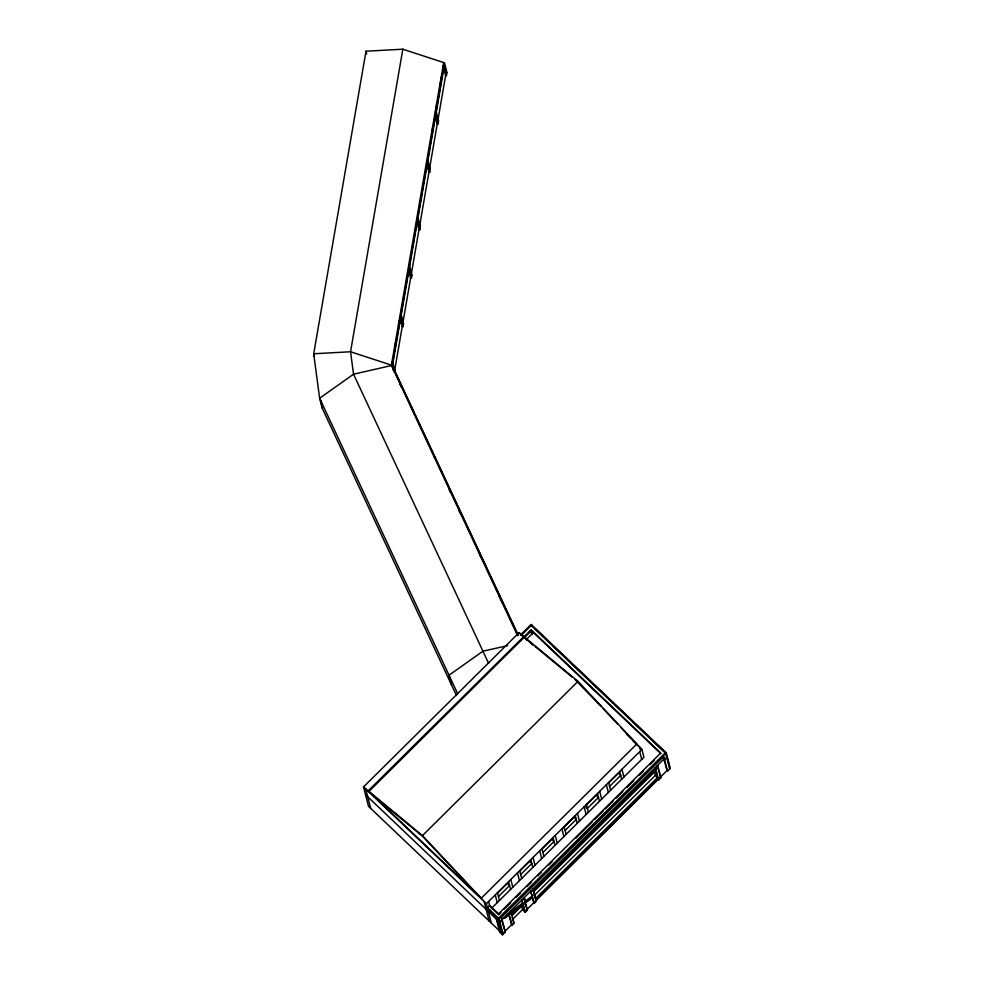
<?xml version="1.0" encoding="UTF-8"?>
<svg xmlns="http://www.w3.org/2000/svg" width="984" height="984" viewBox="0 0 984 984"><rect width="100%" height="100%" fill="white"/><g stroke="black" fill="none" stroke-linecap="round" stroke-linejoin="round"><path stroke-width="1.48" d="M392.112 363.01L392.887 363.121L444.128 66.617L443.353 66.506L445.641 75.424L446.416 75.547L446.945 72.521L444.448 62.816L402.837 49.2L365.999 51.217L313.712 353.773L319.615 398.237L322.112 407.929L456.502 695.59M402.837 49.2L350.55 351.755L353.539 374.203L488.605 663.327M394.978 346.368L395.507 343.342M398.901 323.674L399.43 320.649M402.825 300.981L403.354 297.955M432.37 130.036L432.886 127.01M436.293 107.354L436.81 104.329M440.217 84.661L440.734 81.635M441.262 78.609L441.779 75.584M393.588 370.919L392.161 365.372L444.448 62.816M402.235 326.553L403.022 326.663L400.722 317.746L399.947 317.623L402.235 326.553L394.399 371.94L395.174 372.05L392.69 362.346L391.903 362.235M403.022 322.014L418.975 229.727L417.068 222.298M419.762 225.188L428.913 172.249L426.613 163.319L427.388 163.442L429.688 172.36L428.913 172.249M445.641 75.424L429.43 169.223L430.205 169.334L429.688 172.36M403.022 326.663L403.538 323.638L401.251 314.72M408.692 270.711L410.611 278.14L411.386 278.251L411.902 275.225L409.615 266.307L408.84 266.197M418.975 229.727L419.75 229.85L420.279 226.824L417.979 217.894M435.371 116.395L437.277 123.836L438.052 123.947L438.569 120.921L436.281 112.004L435.506 111.893L436.65 116.346M491.533 908.318L643.917 757.2L641.925 749.439L578.002 681.346L519.072 632.65L363.514 786.917L368.496 806.314L500.278 931.59L499.724 932.143L502.517 934.8L505.296 932.045L501.508 917.297L663.733 756.425L667.521 771.161L670.288 768.418L666.303 752.895L531.176 624.434L520.511 635M521.077 635.529L531.729 624.963M524.275 636.697L531.188 629.846L660.744 752.994L498.519 913.878L498.716 914.653L500.893 912.488M368.902 791.456L529.946 631.593M524.472 637.472L531.385 630.621L660.941 753.769M526.255 639.6L533.66 632.257M497.252 893.435L507.35 883.423L509.577 885.538L498.47 896.559M519.466 871.406L529.577 861.381L531.803 863.509L520.696 874.53M541.692 849.364L551.79 839.34L554.029 841.468L542.91 852.488M562.909 828.331L574.016 817.31L576.255 819.426L565.136 830.447M586.132 805.281L596.242 795.269L598.469 797.397L587.362 808.405L585.874 806.991M608.358 783.252L618.456 773.227L620.695 775.355L609.588 786.376M499.724 932.143L495.936 917.408L486.809 908.134L489.577 905.378L498.519 913.878M487.006 908.909L487.56 908.355L490.536 911.184M488.359 911.467L489.835 909.991M504.165 909.253L510.696 902.771M516.133 897.371L520.487 893.054M527.018 886.572L531.385 882.254M537.916 875.772L541.175 872.537M548.801 864.985L552.061 861.738M576.021 837.987L592.343 821.788M594.52 819.635L603.241 810.988M605.418 808.836L613.032 801.271M616.304 798.036L622.835 791.554M627.189 787.237L633.721 780.767M639.169 775.367L643.524 771.05M650.055 764.568L654.409 760.251M500.954 916.768L515.099 902.734M551.028 867.101L553.205 864.948M560.831 857.384L564.103 854.149M571.716 846.584L576.071 842.267M581.519 836.867L586.956 831.468M592.405 826.08L597.854 820.681M602.208 816.351L608.739 809.881M611.999 806.634L620.707 797.999M622.884 795.847L633.782 785.048M502.517 934.8L498.531 919.277L666.303 752.895M498.974 922.635L663.966 758.996M503.968 917.666L504.521 918.207L532.492 896.805L530.634 891.221L534.177 903.398L536.403 901.196L532.861 889.019L533.709 890.717M508.974 913.792C507.535 913.644 510.585 914.087 511.2 911.59L510.634 911.061L510.844 911.885L522.566 903.214L521.741 900.04L523.119 903.742L513.648 912.931M522.307 900.569L524.534 898.367L523.968 897.839L525.321 901.467M531.2 891.75L533.414 889.548M658.628 779.98L655.639 768.344L657.865 766.142L657.3 765.614L660.854 777.778L658.628 779.98L657.767 778.283M533.156 890.188L655.381 768.971L655.086 767.815L655.639 768.344M533.353 890.963L655.934 769.5L655.381 768.971M533.918 891.492L656.131 770.288L655.578 769.746L657.57 777.508L535.345 898.724L533.685 892.254M515.751 909.88L511.434 914.161L511.988 914.689L519.552 907.199L518.986 906.67L522.738 903.915L524.73 911.676L666.955 770.632L663.167 755.896M512.184 915.464L523.303 904.456L522.246 903.435L523.119 903.742M534.201 895.514L655.332 775.392L654.335 771.505M512.406 919.573L522.504 909.56L521.176 904.382M543.193 891.922L547.547 887.593M553.008 882.181L558.469 876.769M562.823 872.439L569.379 865.945M572.651 862.697L580.289 855.121M583.561 851.873L591.199 844.309M593.389 842.144L596.661 838.897M632.675 803.178L634.852 801.013M643.585 792.354L645.762 790.189M653.401 782.612L656.685 779.365M535.911 899.253L658.124 778.036L655.332 775.392M658.333 778.824L536.108 900.028L535.542 899.499M512.295 917.531L513.623 922.697L501.963 934.271L497.978 918.749L665.75 752.366L666.414 754.949M508.666 914.234L511.963 925.44L514.177 923.226L511.003 912.512L517.842 907.506M522.504 909.56L525.296 912.205L527.51 910.003L525.087 902.205L526.588 908.023M508.507 913.619L506.748 914.911L507.301 915.452M531.926 896.264L524.903 901.467L525.456 902.008L524.534 898.367M526.268 901.344L529.786 898.761M504.521 918.207L532.688 897.58M518.31 635.406L392.161 365.372L353.539 374.203L319.615 398.237L457.757 693.904M392.739 368.471L393.452 368.151L394.412 371.891L393.256 367.475M392.936 369.246L393.649 368.926L414.362 413.243L413.637 413.563M434.338 457.88L435.063 457.56L415.002 414.621M458.925 510.499L459.651 510.179L460.414 513.156M479.626 554.816L480.352 554.496L481.114 557.473M499.036 596.365L499.761 596.046M500.339 599.133L501.053 598.813L501.815 601.79M507.633 645.639L482.935 651.187L449.024 675.209L451.508 684.913M443.144 65.731L443.932 65.842L446.416 75.547M446.158 72.398L446.945 72.521M416.687 220.81L417.462 220.92L419.75 229.85M419.492 226.701L420.279 226.824M411.127 275.114L411.902 275.225M402.763 323.527L403.538 323.638M392.161 365.372L350.55 351.755L313.712 353.773L314.413 356.552M529.417 641.752L532.898 644.643M535.222 646.562L572.393 677.312M574.717 679.243L601.101 706.5M372.69 795.06L422.64 836.388L476.785 894.013M535.271 628.911L548.555 641.543M552.983 645.762L566.28 658.382M570.708 662.601L586.206 677.336M588.42 679.44L612.786 702.601M615 704.704L628.284 717.336M632.712 721.543L645.996 734.175M650.424 738.381L663.72 751.013M530.622 624.988L665.75 753.449L669.735 768.959M529.392 631.064L532.184 633.721M661.74 756.868L664.532 759.525L667.3 756.77L666.746 756.241L669.366 766.425M528.248 640.793L523.783 636.55L368.225 790.816L481.25 898.257L636.808 743.99L626.808 734.482M529.355 641.851L532.676 645.012M519.072 632.65L521.299 634.778M522.258 635.689L527.043 640.24M632.983 740.94L641.925 749.439L486.367 903.706L491.348 923.103M534.177 903.398L532.504 898.503M498.716 914.653L489.786 906.153L488.581 901.504M487.363 907.58L499.085 918.724L503.07 934.246L502.517 933.718M486.809 908.134L498.531 919.277M365.507 794.678L497.289 919.954L496.736 920.507L499.528 923.164L502.307 920.409L501.213 917.801M505.296 932.045L502.492 922.783M603.192 708.714L617.768 724.224M620.892 727.557L632.343 739.747M435.703 458.938L517.879 634.815M517.596 635.738L391.386 365.261L443.673 62.705L445.813 71.02M400.058 384.486L401.349 387.253M449.221 489.737L450.512 492.504M657.865 766.142L660.854 777.778M639.686 747.311L640.35 749.894M639.698 751.641L641.691 759.402M621.925 769.267L623.918 777.028M619.699 771.468L621.691 779.23M608.592 782.489L610.584 790.25M435.764 115.03L438.052 123.947M606.365 784.691L608.358 792.452M578.198 682.121L578.002 681.346L422.443 835.613L422.64 836.388M599.699 791.308L601.691 799.069M597.472 793.51L599.465 801.271M427.917 160.417L430.205 169.334M586.366 804.531L588.358 812.292M584.139 806.732L586.132 814.494M531.188 629.846L532.381 634.495M577.473 813.35L579.465 821.111M575.259 815.551L577.251 823.313M365.999 51.217L366.712 53.985M564.139 826.572L566.132 834.334M561.926 828.774L563.906 836.535M555.259 835.379L557.239 843.14M409.098 269.333L411.386 278.251M553.033 837.593L555.025 845.342M479.06 551.729L480.204 556.194M458.347 507.412L459.503 511.877M541.913 848.602L543.906 856.363M539.699 850.816L541.692 858.565M400.857 316.085L402.382 322.039M533.033 857.421L535.025 865.182M530.807 859.622L532.799 867.384M519.7 870.643L521.692 878.404M517.473 872.845L519.466 880.606M523.303 904.456L525.296 912.205M510.807 879.462L512.799 887.224M508.58 881.664L510.573 889.425M511.2 911.59L511.409 912.414M509.22 914.763L511.963 925.44M497.474 892.685L499.466 900.446M495.247 894.886L497.24 902.648M498.039 922.869L500.278 931.59M484.128 901.578L489.109 920.975M365.74 789.045L370.722 808.442M321.128 400.525L322.112 407.929M422.443 835.613L363.514 786.917L486.367 903.706L422.443 835.613"/></g></svg>
